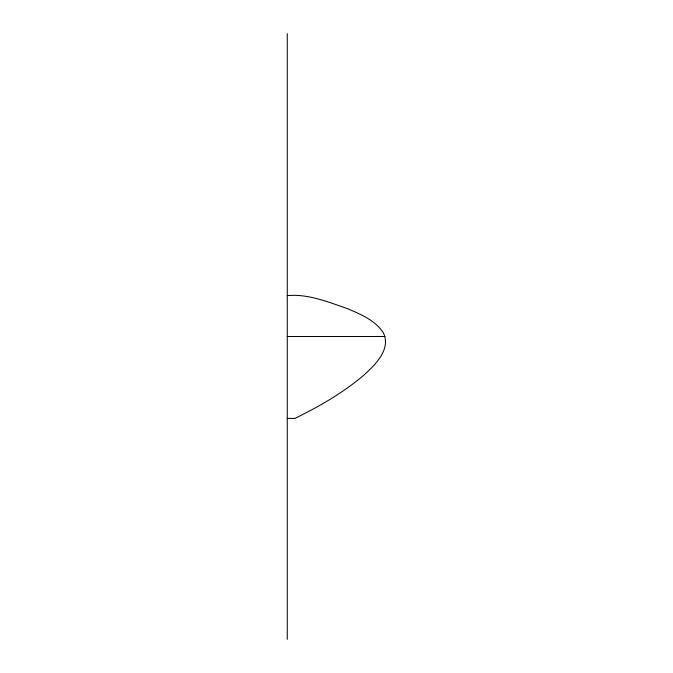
<?xml version="1.0" encoding="UTF-8"?>
<svg xmlns="http://www.w3.org/2000/svg" width="673" height="673" viewBox="0 0 673 673"><rect width="100%" height="100%" fill="white"/><g stroke="black" fill="none" stroke-linecap="round" stroke-linejoin="round"><path stroke-width="1.01" d="M294.875 418.421C319.195 406.534 342.919 392.906 363.63 375.349C374.911 365.018 391.358 349.556 383.358 332.799C375.139 320.188 360.417 314.156 347.083 308.495C327.801 301.857 308.041 293.731 287.262 295.615M287.262 336.5L384.99 336.5M287.262 418.421L294.538 418.421M287.262 33.65L287.262 639.35"/></g></svg>
